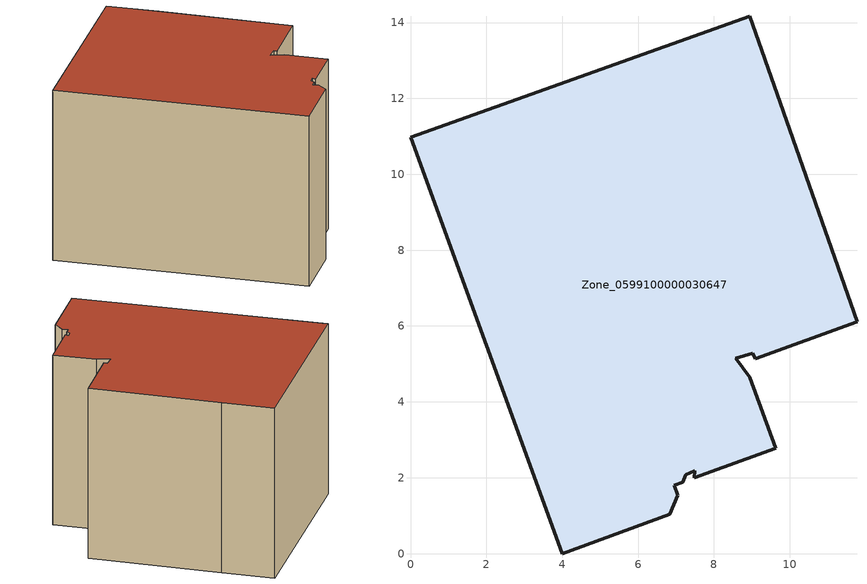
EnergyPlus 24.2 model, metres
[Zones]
Zone_0599100000030647
 floor ground (C_G): 7.18,1.88 6.95,1.8 7.04,1.54 6.84,1.03 4,0 0,10.98 8.94,14.16 9.75,11.89 11.77,6.11 9.08,5.13 9.03,5.28 8.57,5.15 8.94,4.65 9.63,2.78 7.48,1.99 7.49,2.18 7.26,2.08 z0
 wall outside (C_F): 8.94,14.16 0,10.98 4,0 6.84,1.03 7.04,1.54 6.95,1.8 7.18,1.88 7.26,2.08 7.49,2.18 7.48,1.99 9.63,2.78 8.94,4.65 8.57,5.15 9.03,5.28 9.08,5.13 11.77,6.11 9.75,11.89 8.94,14.16 z0:8.21
 roof outside (C_R): 6.95,1.8 7.18,1.88 7.26,2.08 7.49,2.18 7.48,1.99 9.63,2.78 8.94,4.65 8.57,5.15 9.03,5.28 9.08,5.13 11.77,6.11 9.75,11.89 8.94,14.16 0,10.98 4,0 6.84,1.03 7.04,1.54 z8.21
[BUILDING]
Pand.0599100000030647: North Axis=0; Terrain=City; Loads Convergence Tolerance Value=0.04; Temperature Convergence Tolerance Value=0.4; Solar Distribution=FullExterior; Maximum Number of Warmup Days=25; Minimum Number of Warmup Days=1
[Site:Location]
Rotterdam.The.Hague.AP_ZH_NLD Design_Conditions: Latitude=51.96; Longitude=4.45; Time Zone=1; Elevation=-4.5
[SITE:GROUNDTEMPERATURE:BUILDINGSURFACE]
18, 18, 18, 18, 18, 18, 18, 18, 18, 18, 18, 18
[MATERIAL] Thermal Absorptance=0.9; Solar Absorptance=0.7; Visible Absorptance=0.7
Name | Roughness | Thickness | Conductivity | Density | Specific Heat
G.TC.1946-1964 | MediumSmooth | 0.15 | 1 | 540 | 1210
F.TC.1946-1964 | Rough | 0.3 | 0.857143 | 1920 | 840
R.TC.1946-1964 | MediumRough | 0.2 | 0.235294 | 1500 | 1000
[CONSTRUCTION]
C_G: G.TC.1946-1964
C_F: F.TC.1946-1964
C_R: R.TC.1946-1964
[ZONE]
Zone_0599100000030647: Type=1; Multiplier=1; Ceiling Height=Autocalculate; Volume=Autocalculate; Floor Area=autocalculate; Part of Total Floor Area=Yes
[ZONEINFILTRATION:DESIGNFLOWRATE]
Infil_Zone_0599100000030647: Zone or ZoneList or Space or SpaceList=Zone_0599100000030647; Schedule=AlwaysOn; Design Flow Rate Calculation Method=Flow/Area; Flow Rate per Floor Area=0.003; Constant Term Coefficient=1; Temperature Term Coefficient=0; Velocity Term Coefficient=0; Velocity Squared Term Coefficient=0
[HVACTEMPLATE:ZONE:IDEALLOADSAIRSYSTEM]
Zone_0599100000030647: Maximum Heating Supply Air Temperature=50; Minimum Cooling Supply Air Temperature=13; Maximum Heating Supply Air Humidity Ratio=0.0156; Minimum Cooling Supply Air Humidity Ratio=0.0077; Heating Limit=NoLimit; Cooling Limit=NoLimit; Dehumidification Control Type=ConstantSensibleHeatRatio; Cooling Sensible Heat Ratio=0.7; Dehumidification Setpoint=60; Humidification Control Type=None; Humidification Setpoint=30; Outdoor Air Method=None; Outdoor Air Flow Rate per Person=0.00944; Outdoor Air Flow Rate per Zone Floor Area=0; Outdoor Air Flow Rate per Zone=0; Demand Controlled Ventilation Type=None; Outdoor Air Economizer Type=NoEconomizer; Heat Recovery Type=None; Sensible Heat Recovery Effectiveness=0.7; Latent Heat Recovery Effectiveness=0.65
[ZONECONTROL:THERMOSTAT]
ThermostatControl_Zone_0599100000030647: Zone or ZoneList=Zone_0599100000030647; Control Type Schedule=DualSetpointControlType; Control 1=Thermostat_Zone_0599100000030647; Temperature Difference Between Cutout And Setpoint=0
[THERMOSTATSETPOINT:DUALSETPOINT]
Thermostat_Zone_0599100000030647: Heating Setpoint Temperature Schedule=HeatingSetpoint_Zone_0599100000030647; Cooling Setpoint Temperature Schedule=CoolingSetpoint_Zone_0599100000030647
[SCHEDULE:COMPACT]
HeatingSetpoint_Zone_0599100000030647: Through: 12/31, For: AllDays, Until: 24:00, 21
CoolingSetpoint_Zone_0599100000030647: Through: 12/31, For: AllDays, Until: 24:00, 24
DualSetpointControlType: Through: 12/31, For: AllDays, Until: 24:00, 4
AlwaysOn: Through: 12/31, For: AllDays, Until: 24:00, 1
